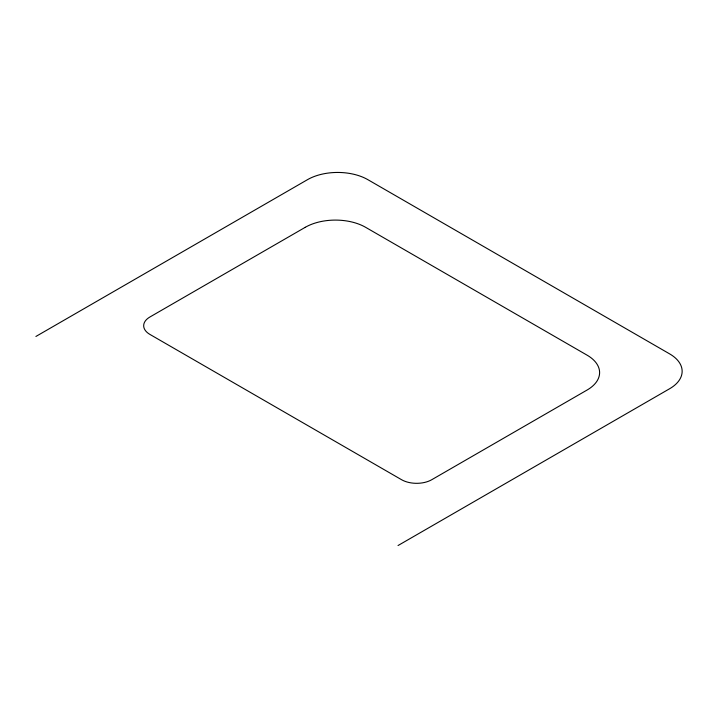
<?xml version="1.0" encoding="UTF-8"?>
<svg xmlns="http://www.w3.org/2000/svg" width="718" height="718" viewBox="0 0 718 718"><rect width="100%" height="100%" fill="white"/><g stroke="black" fill="none" stroke-linecap="round" stroke-linejoin="round"><path stroke-width="1.08" d="M35.9 336.464L307.501 179.662A42.676 24.636 0 0 1 367.849 179.662L669.634 353.884A42.676 24.636 0 0 1 669.634 388.734L398.032 545.536M305.258 227.31L149.918 316.997A21.343 12.323 0 0 0 149.918 334.417L401.577 479.714A21.343 12.323 0 0 0 431.751 479.714L587.1 390.027A42.676 24.636 0 0 0 587.1 355.177L365.615 227.31A42.676 24.636 0 0 0 305.258 227.31"/></g></svg>
